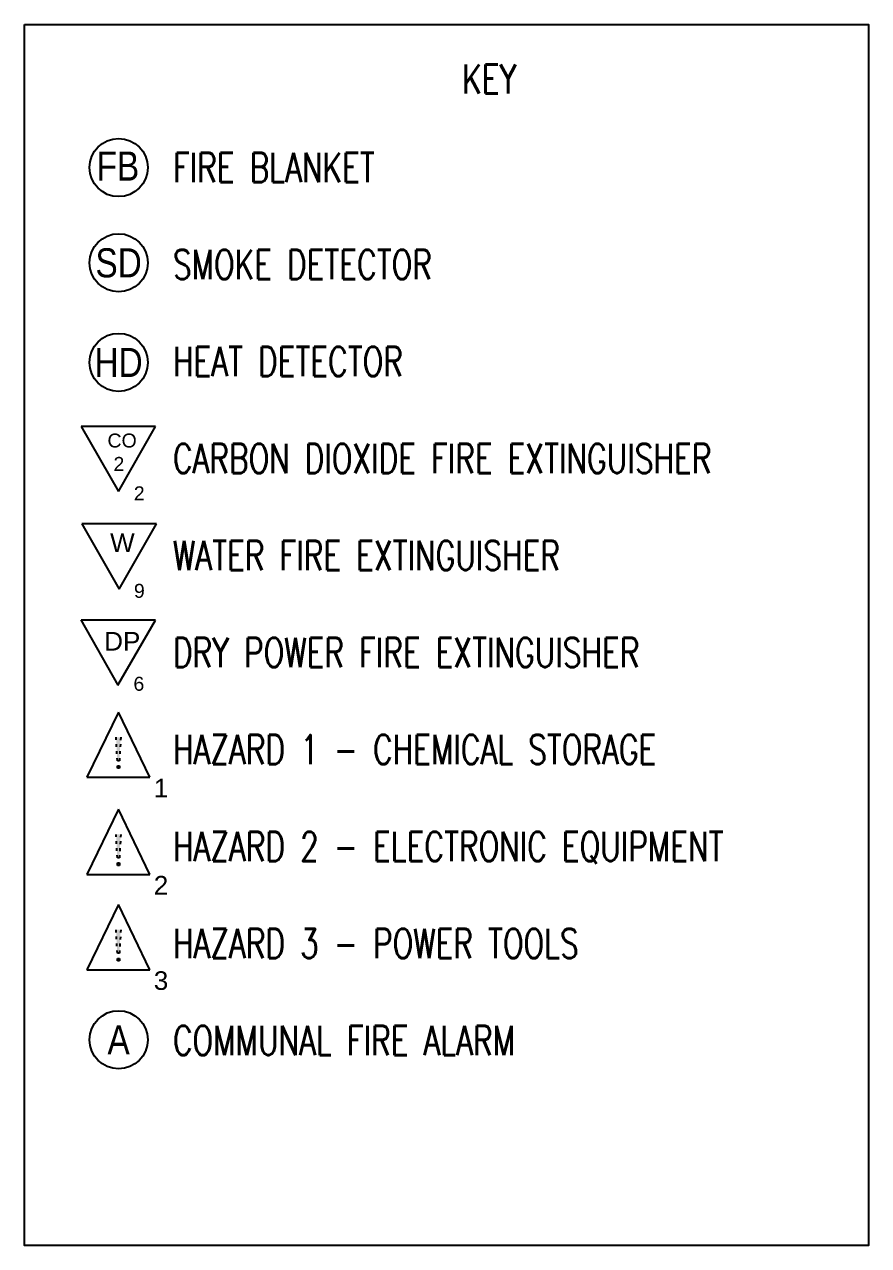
# Model space of a CAD drawing. Extents: x 174723 to 417084, y 13529 to 78714.
# Drawn here: x 230311 to 233938, y 50457 to 55704 of the extents above; entities that cross this region are included whole.
import ezdxf
from ezdxf.enums import TextEntityAlignment as Align

# ---------------------------------------------------------------- set-up
doc = ezdxf.new("R2010")
doc.units = 0
doc.linetypes.add('ACAD_ISO03W100', pattern=[30, 12, -18])
doc.layers.get('0').update_dxf_attribs({"linetype": 'CONTINUOUS'})
doc.layers.add('E670-FIRE', color=1, linetype='CONTINUOUS')
doc.layers.add('ROOM_TEXT', color=1, linetype='CONTINUOUS')
doc.styles.add('CABIN-TEXT', font='romans.shx', dxfattribs={"width": 0.75})
doc.styles.add('HCF_STANDARD', font='ARIALN.TTF')
doc.styles.get("Standard").update_dxf_attribs({"font": 'arial.ttf'})

# ---------------------------------------------------------------- blocks, each defined once
blk = doc.blocks.new('EF-SD')
at = {"color": 0, "linetype": 'BYBLOCK'}
blk.add_circle((0, 0), 2.5, dxfattribs=at)
at = {"color": 7, "style": 'HCF_STANDARD'}
for tag, p in [('I/O', (4.56, 2.17)), ('B', (4.71, -2.42))]:
    blk.add_attdef(tag, text='', height=2.5, dxfattribs=at).set_placement(p, align=Align.MIDDLE)
blk = doc.blocks.new('EF-HD')
at = {"color": 0, "linetype": 'BYBLOCK'}
blk.add_circle((0, 0), 2.5, dxfattribs=at)
at = {"color": 7, "style": 'HCF_STANDARD'}
for tag, p in [('IR', (-4.16, 2.54)), ('R', (4.16, 2.54))]:
    blk.add_attdef(tag, text='', height=2.5, dxfattribs=at).set_placement(p, align=Align.MIDDLE)

msp = doc.modelspace()

# ---------------------------------------------------------------- hatches: boundary and pattern name
at = {"linetype": 'ACAD_ISO03W100'}
h = msp.add_hatch(color=256, dxfattribs=at)
h.paths.add_polyline_path([(230710.557, 52518.232), (230719.735, 52518.232), (230719.735, 52507.912), (230710.557, 52507.912)])
h.paths.add_polyline_path([(230704.439, 52641.308), (230724.324, 52641.308), (230718.97, 52540.019), (230709.793, 52540.019)])
h = msp.add_hatch(color=256, dxfattribs=at)
h.paths.add_polyline_path([(230710.557, 52100.978), (230719.735, 52100.978), (230719.735, 52090.658), (230710.557, 52090.658)])
h.paths.add_polyline_path([(230704.439, 52224.053), (230724.324, 52224.053), (230718.97, 52122.764), (230709.793, 52122.764)])
h = msp.add_hatch(color=256, dxfattribs=at)
h.paths.add_polyline_path([(230710.557, 51691.271), (230719.735, 51691.271), (230719.735, 51680.951), (230710.557, 51680.951)])
h.paths.add_polyline_path([(230704.439, 51814.347), (230724.324, 51814.347), (230718.97, 51713.058), (230709.793, 51713.058)])

# ---------------------------------------------------------------- linework, layer by layer
for p, q in [((230554.166, 53976.96), (230714.166, 53696.96)), ((230874.166, 53976.96), (230554.166, 53976.96)), ((230714.166, 53696.96), (230874.166, 53976.96)), ((230557.725, 53557.958), (230718.141, 53277.78)), ((230878.141, 53557.78), (230557.725, 53557.958)), ((230718.141, 53277.78), (230878.141, 53557.78)), ((230553.131, 53144.949), (230712.518, 52865.309)), ((230874.068, 53144.396), (230554.068, 53144.396)), ((230712.518, 52865.309), (230874.068, 53144.396)), ((230714.376, 52749.147), (230578.899, 52469.461)), ((230849.854, 52469.461), (230714.376, 52749.147)), ((230578.899, 52469.461), (230849.854, 52469.461)), ((230714.376, 52331.892), (230578.899, 52052.206)), ((230849.854, 52052.206), (230714.376, 52331.892)), ((230578.899, 52052.206), (230849.854, 52052.206)), ((230714.376, 51922.186), (230578.899, 51642.5)), ((230849.854, 51642.5), (230714.376, 51922.186)), ((230578.899, 51642.5), (230849.854, 51642.5))]:
    msp.add_line(p, q)
for p, q in [((230709.793, 52540.019), (230704.439, 52641.308)), ((230724.324, 52641.308), (230718.97, 52540.019)), ((230718.97, 52540.019), (230709.793, 52540.019)), ((230710.557, 52518.232), (230719.735, 52518.232)), ((230710.557, 52507.912), (230710.557, 52518.232)), ((230719.735, 52518.232), (230719.735, 52507.912)), ((230719.735, 52507.912), (230710.557, 52507.912)), ((230709.793, 52122.764), (230704.439, 52224.053)), ((230724.324, 52224.053), (230718.97, 52122.764)), ((230718.97, 52122.764), (230709.793, 52122.764)), ((230710.557, 52100.978), (230719.735, 52100.978)), ((230710.557, 52090.658), (230710.557, 52100.978)), ((230719.735, 52100.978), (230719.735, 52090.658)), ((230719.735, 52090.658), (230710.557, 52090.658)), ((230709.793, 51713.058), (230704.439, 51814.347)), ((230724.324, 51814.347), (230718.97, 51713.058)), ((230718.97, 51713.058), (230709.793, 51713.058)), ((230710.557, 51691.271), (230719.735, 51691.271)), ((230710.557, 51680.951), (230710.557, 51691.271)), ((230719.735, 51680.951), (230710.557, 51680.951)), ((230719.735, 51691.271), (230719.735, 51680.951))]:
    msp.add_line(p, q, dxfattribs=at)
msp.add_lwpolyline([(230310.512, 55703.751), (233937.988, 55703.751), (233937.988, 50457.201), (230310.512, 50457.201)], close=True)
at = {"layer": 'E670-FIRE'}
msp.add_circle((230715.291, 55088.904), 125, dxfattribs=at)

# ---------------------------------------------------------------- block references
ref = msp.add_blockref('EF-SD', (230715.291, 54679.553), dxfattribs=dict(at, xscale=50, yscale=50, zscale=50))
ref.add_attrib('?', 'SD', dxfattribs={"layer": '0', "color": 7, "height": 125, "style": 'HCF_STANDARD'}).set_placement((230715.291, 54679.553), align=Align.MIDDLE)
ref = msp.add_blockref('EF-HD', (230715.291, 54251.543), dxfattribs=dict(at, xscale=50, yscale=50, zscale=50))
ref.add_attrib('?', 'HD', dxfattribs={"layer": '0', "color": 7, "height": 125, "style": 'HCF_STANDARD'}).set_placement((230715.291, 54251.543), align=Align.MIDDLE)
ref = msp.add_blockref('EF-HD', (230715.291, 51341.294), dxfattribs=dict(at, xscale=50, yscale=50, zscale=50))
ref.add_attrib('?', 'A', dxfattribs={"layer": '0', "color": 7, "height": 125, "style": 'HCF_STANDARD'}).set_placement((230715.291, 51341.294), align=Align.MIDDLE)

# ---------------------------------------------------------------- texts
at = {"linetype": 'ACAD_ISO03W100'}
for s, height, p in [('CO', 60, (230667.354, 53886.029)), ('2', 60, (230693.262, 53785.447)), ('2', 60, (230780.597, 53659.061)), ('W', 80, (230678.774, 53436.681)), ('9', 60, (230781.126, 53240.25)), ('1', 80, (230866.517, 52382.675)), ('2', 80, (230866.517, 51965.42)), ('3', 80, (230866.517, 51555.714))]:
    msp.add_text(s, height=height, dxfattribs=at).set_placement(p)
for s, height, p in [('DP', 80, (230653.423, 53013.468)), ('6', 60, (230778.964, 52840.911))]:
    msp.add_text(s, height=height).set_placement(p)
at = {"color": 7, "style": 'HCF_STANDARD'}
msp.add_attdef('FB', text='', height=125, dxfattribs=at).set_placement((230712.223, 55095.192), align=Align.MIDDLE)
at = {"layer": 'ROOM_TEXT', "char_height": 125, "width": 4215.55556, "attachment_point": 1, "style": 'CABIN-TEXT'}
for s, insert in [('KEY', (232191.795, 55531.335)), ('FIRE BLANKET\\P\\PSMOKE DETECTOR\\P\\PHEAT DETECTOR\\P\\PCARBON DIOXIDE FIRE EXTINGUISHER\\P\\PWATER FIRE EXTINGUISHER\\P\\PDRY POWER FIRE EXTINGUISHER\\P\\PHAZARD 1 - CHEMICAL STORAGE\\P\\PHAZARD 2 - ELECTRONIC EQUIPMENT\\P\\PHAZARD 3 - POWER TOOLS\\P\\PCOMMUNAL FIRE ALARM', (230948.67, 55151.724))]:
    msp.add_mtext(s, dxfattribs=dict(at, insert=insert))

doc.saveas('drawing.dxf')
